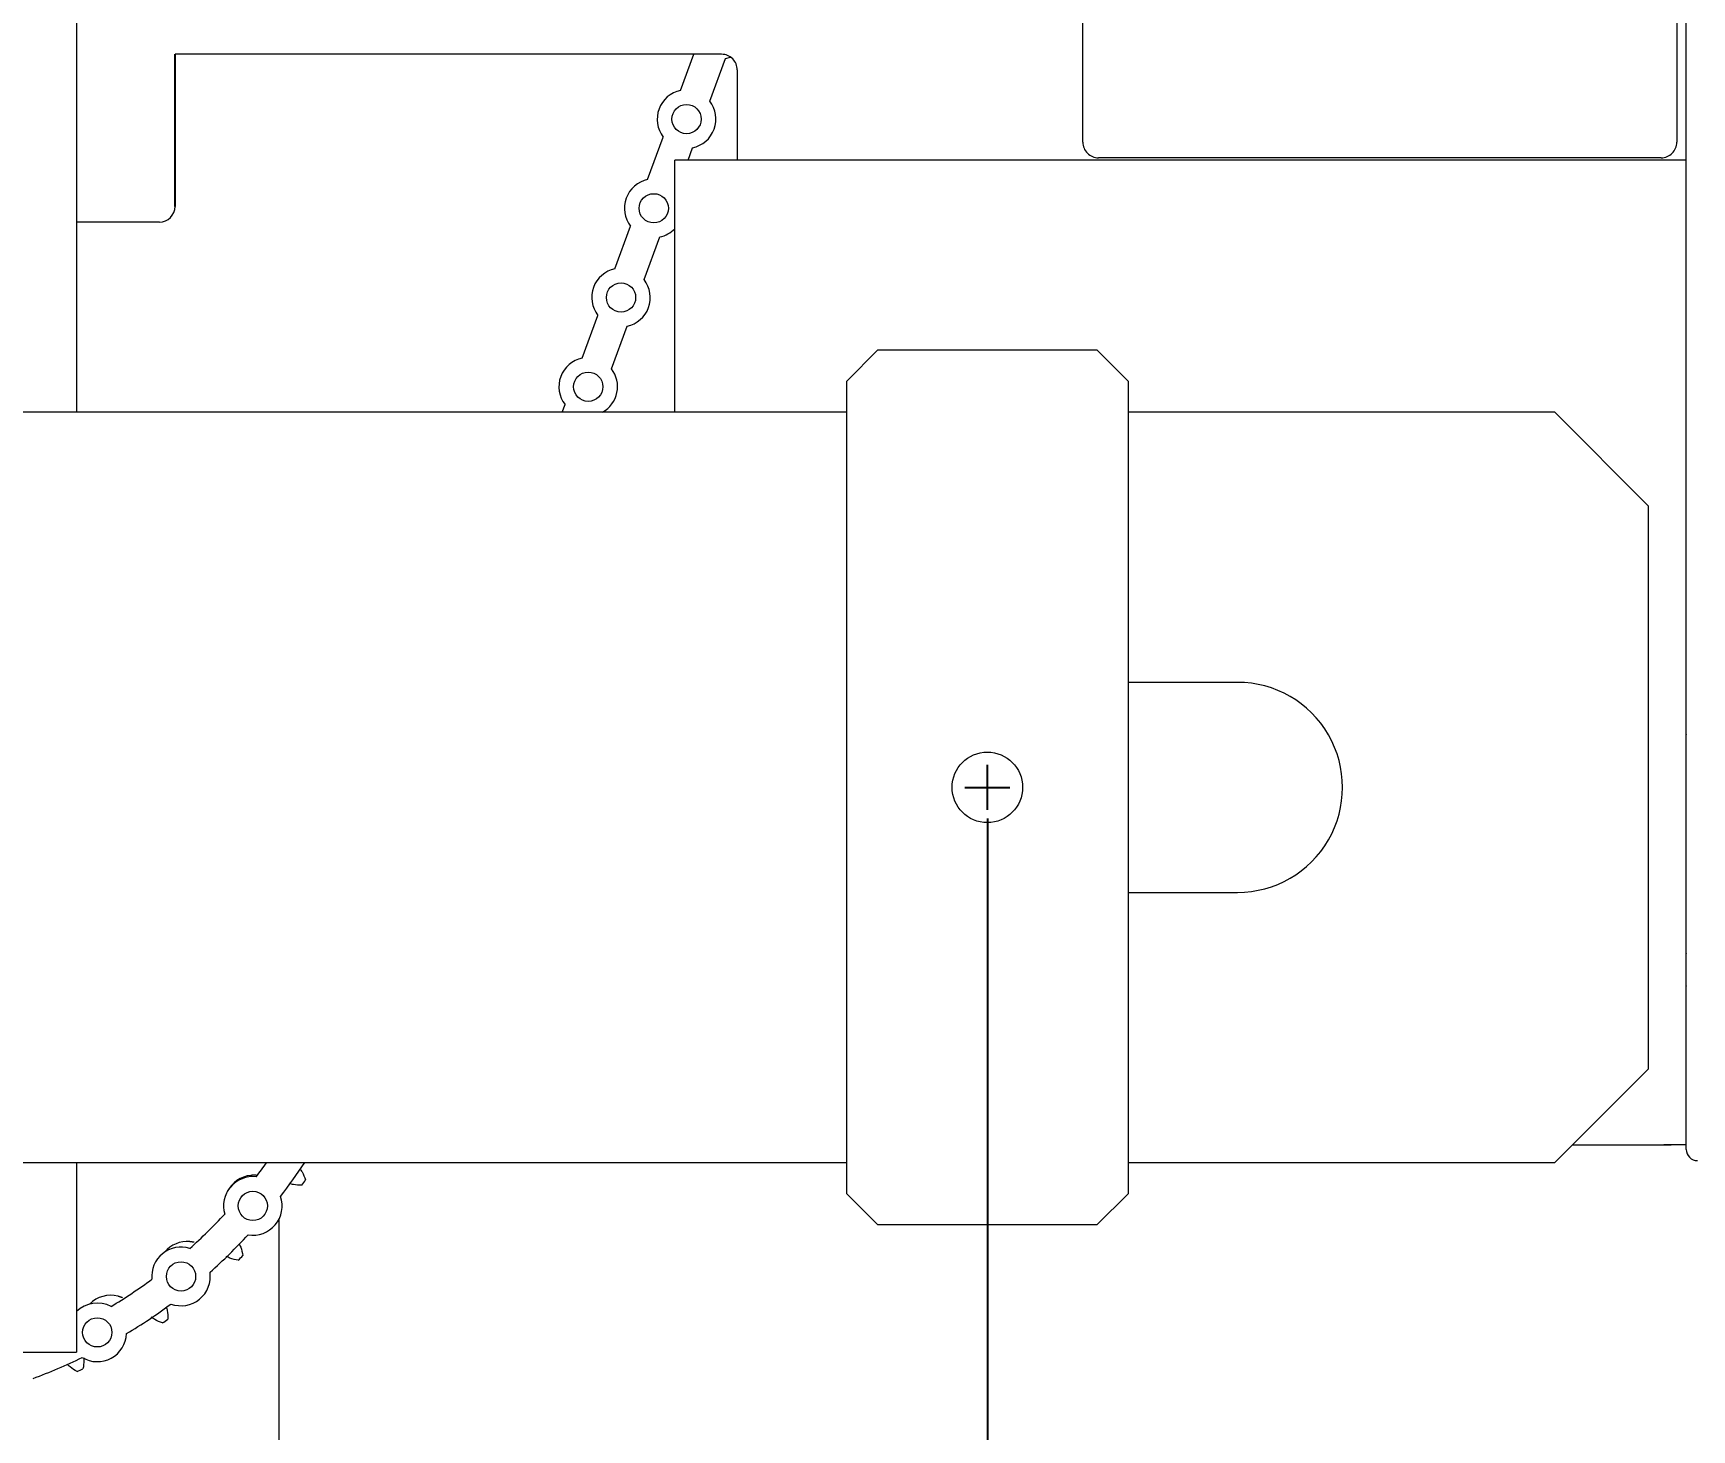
# Model space of a CAD drawing. Header units: inches. Extents: x 1.7 to 10.3, y 7.3 to 20.8.
# Drawn here: x 5.061 to 8.377, y 11.095 to 13.888 of the extents above; entities that cross this region are included whole.
import ezdxf

# ---------------------------------------------------------------- set-up
doc = ezdxf.new("R2010")
doc.units = ezdxf.units.IN
doc.header["$MEASUREMENT"] = 0
doc.header["$PDSIZE"] = -1
doc.layers.add('DIM', color=1, linetype='Continuous')
doc.styles.add('SLDTEXTSTYLE0', font='ARIAL.TTF', dxfattribs={"width": 0.7})
doc.dimstyles.new('SLDDIMSTYLE0', dxfattribs={"dimtxt": 0.125, "dimasz": 0.15, "dimexe": 0, "dimexo": 0.0625, "dimgap": 0.03125, "dimtad": 0, "dimtih": 1, "dimtoh": 1, "dimdec": 3, "dimlfac": 4, "dimrnd": 1e-09, "dimzin": 12, "dimdsep": 46, "dimtxsty": 'SLDTEXTSTYLE0', "dimsah": 1, "dimcen": 0.09, "dimadec": 0, "dimazin": 0, "dimtfac": 1, "dimtdec": 3, "dimtofl": 0, "dimtmove": 0, "dimatfit": 3, "dimfxl": 0, "dimtolj": 1, "dimtzin": 12, "dimarcsym": 0})

# ---------------------------------------------------------------- blocks, each defined once
blk = doc.blocks.new('*D7')
at = {"color": 0, "linetype": 'ByBlock', "lineweight": -2}
for p, q in [((6.9683, 12.317), (6.9683, 8.2897)), ((4.6778, 12.1737), (4.6778, 8.2897)), ((4.8278, 8.2897), (5.6272, 8.2897)), ((6.8183, 8.2897), (6.0189, 8.2897))]:
    blk.add_line(p, q, dxfattribs=at)
at = {"color": 0, "linetype": 'ByBlock'}
for points in [[(4.6778, 8.2897), (4.8278, 8.2647), (4.8278, 8.3147)], [(6.9683, 8.2897), (6.8183, 8.2647), (6.8183, 8.3147)]]:
    blk.add_solid(points, dxfattribs=at)
at = {"layer": 'DEFPOINTS', "color": 0, "linetype": 'ByBlock'}
for p in [(6.9683, 12.3795), (4.6778, 12.2362)]:
    blk.add_point(p, dxfattribs=at)
at = {"color": 0, "linetype": 'ByBlock', "insert": (5.823, 8.2897), "char_height": 0.125, "attachment_point": 5, "style": 'SLDTEXTSTYLE0'}
blk.add_mtext('9 3/16', dxfattribs=at)
blk = doc.blocks.new('*D9')
at = {"color": 0, "linetype": 'ByBlock', "lineweight": -2}
for p, q in [((6.6289, 19.4098), (1.8958, 19.4098)), ((1.8958, 19.2598), (1.8958, 15.9188)), ((1.8958, 12.3862), (1.8958, 15.7271)), ((4.6153, 12.2362), (1.8958, 12.2362))]:
    blk.add_line(p, q, dxfattribs=at)
at = {"color": 0, "linetype": 'ByBlock'}
for points in [[(1.8958, 19.4098), (1.9208, 19.2598), (1.8708, 19.2598)], [(1.8958, 12.2362), (1.9208, 12.3862), (1.8708, 12.3862)]]:
    blk.add_solid(points, dxfattribs=at)
at = {"layer": 'DEFPOINTS', "color": 0, "linetype": 'ByBlock'}
for p in [(6.6914, 19.4098), (4.6778, 12.2362)]:
    blk.add_point(p, dxfattribs=at)
at = {"color": 0, "linetype": 'ByBlock', "insert": (1.8958, 15.823), "char_height": 0.125, "attachment_point": 5, "style": 'SLDTEXTSTYLE0'}
blk.add_mtext('28 11/16', dxfattribs=at)
blk = doc.blocks.new('*D10')
at = {"color": 0, "linetype": 'ByBlock', "lineweight": -2}
for p, q in [((7.3289, 19.4098), (10.1426, 19.4098)), ((10.1426, 19.2598), (10.1426, 15.5882)), ((10.1426, 11.7248), (10.1426, 15.3964)), ((9.0885, 11.5748), (10.1426, 11.5748))]:
    blk.add_line(p, q, dxfattribs=at)
at = {"color": 0, "linetype": 'ByBlock'}
for points in [[(10.1426, 19.4098), (10.1676, 19.2598), (10.1176, 19.2598)], [(10.1426, 11.5748), (10.1676, 11.7248), (10.1176, 11.7248)]]:
    blk.add_solid(points, dxfattribs=at)
at = {"layer": 'DEFPOINTS', "color": 0, "linetype": 'ByBlock'}
for p in [(7.2664, 19.4098), (9.026, 11.5748)]:
    blk.add_point(p, dxfattribs=at)
at = {"color": 0, "linetype": 'ByBlock', "insert": (10.1426, 15.4923), "char_height": 0.125, "attachment_point": 5, "style": 'SLDTEXTSTYLE0'}
blk.add_mtext('31 5/16', dxfattribs=at)

msp = doc.modelspace()

# ---------------------------------------------------------------- linework, layer by layer
at = {"color": 7, "linetype": 'Continuous', "lineweight": 15}
for p, q in [((5.147524, 17.697412), (5.147524, 13.129502)), ((8.365331, 11.655703), (8.365331, 14.707362)), ((8.346581, 14.660952), (8.346581, 13.669502)), ((7.159081, 13.669502), (7.159081, 14.121948)), ((6.437023, 13.845251), (5.344273, 13.845251)), ((6.437023, 13.845251), (5.344273, 13.845251)), ((6.354626, 13.773003), (6.381153, 13.845251)), ((6.413297, 13.75146), (6.444591, 13.836695)), ((6.444591, 13.836695), (6.454648, 13.839807)), ((6.289138, 13.594646), (6.320433, 13.679879)), ((8.365331, 13.633251), (6.343273, 13.633251)), ((6.343273, 13.588252), (6.343273, 13.633251)), ((6.369893, 13.633251), (6.379104, 13.658336)), ((8.315331, 13.638252), (7.190331, 13.638252)), ((6.343273, 13.129502), (6.343273, 13.588252)), ((8.365274, 12.72825), (8.365274, 13.588252)), ((5.313023, 13.509876), (5.147524, 13.509876)), ((5.313023, 13.509876), (5.147524, 13.509876)), ((6.223651, 13.416288), (6.254945, 13.501522)), ((6.282321, 13.394745), (6.313616, 13.47998)), ((6.158163, 13.237931), (6.189458, 13.323164)), ((6.216834, 13.216389), (6.248128, 13.301621)), ((6.749523, 13.254501), (6.687024, 13.192)), ((6.749523, 13.254501), (7.187023, 13.254501)), ((7.249524, 13.192), (7.187023, 13.254501)), ((6.687024, 12.646935), (6.687024, 13.192)), ((7.249524, 13.192), (7.249524, 12.646935)), ((6.118351, 13.129502), (6.12397, 13.144807)), ((6.687024, 13.129502), (3.512773, 13.129502)), ((8.102774, 13.129502), (7.249524, 13.129502)), ((8.290274, 12.942001), (8.102774, 13.129502)), ((8.290274, 11.817001), (8.290274, 12.942001)), ((6.687024, 12.642436), (6.687024, 12.646935)), ((6.687024, 12.622436), (6.687024, 12.642436)), ((7.249524, 12.646935), (7.249524, 12.642436)), ((7.249524, 12.642436), (7.249524, 12.622436)), ((6.687024, 12.13131), (6.687024, 12.622436)), ((7.249524, 12.622436), (7.249524, 12.13131)), ((8.365274, 11.664503), (8.365274, 12.603252)), ((7.468273, 12.589501), (7.249524, 12.589501)), ((7.249524, 12.169502), (7.468273, 12.169502)), ((6.687024, 12.11131), (6.687024, 12.13131)), ((6.687024, 12.106811), (6.687024, 12.11131)), ((6.687024, 11.567002), (6.687024, 12.106811)), ((7.249524, 12.13131), (7.249524, 12.11131)), ((7.249524, 12.11131), (7.249524, 12.106811)), ((7.249524, 12.106811), (7.249524, 11.567002)), ((8.102774, 11.629502), (8.290274, 11.817001)), ((8.137772, 11.6645), (8.335273, 11.6645)), ((8.365274, 11.664503), (8.320273, 11.664503)), ((8.335273, 11.664503), (8.335273, 11.6645)), ((3.512773, 11.629502), (6.687024, 11.629502)), ((5.147524, 11.629502), (5.147524, 11.249915)), ((7.249524, 11.629502), (8.102774, 11.629502)), ((6.687024, 11.567002), (6.749523, 11.504502)), ((7.187023, 11.504502), (7.249524, 11.567002)), ((5.552773, 9.829914), (5.552773, 11.5173)), ((7.187023, 11.504502), (6.749523, 11.504502)), ((4.968873, 11.249915), (5.076423, 11.249915)), ((5.076423, 11.249915), (5.147524, 11.249915))]:
    msp.add_line(p, q, dxfattribs=at)
msp.add_line((5.344273, 13.541126), (5.344273, 13.845251))
at = {"color": 7, "linetype": 'Continuous', "lineweight": 15, "flags": 128}
for points in [[(8.365331, 12.484876), (8.365283, 12.484388), (8.365274, 12.484341)], [(8.365274, 12.420163), (8.365283, 12.420113), (8.365331, 12.419628)], [(8.365331, 12.047378), (8.365283, 12.04689), (8.365274, 12.04684)], [(8.365274, 11.982662), (8.365283, 11.982615), (8.365331, 11.982127)]]:
    msp.add_lwpolyline(points, dxfattribs=at)
at = {"color": 7, "linetype": 'Continuous', "lineweight": 15}
for centre, radius in [((6.366865, 13.715671), 0.02925), ((6.301377, 13.537312), 0.02925), ((6.23589, 13.358956), 0.02925), ((6.170402, 13.180597), 0.02925), ((6.968274, 12.3795), 0.0705), ((5.499876, 11.542573), 0.02925), ((5.356273, 11.401592), 0.02925), ((5.188922, 11.289826), 0.02925)]:
    msp.add_circle(centre, radius, dxfattribs=at)
for centre, radius, start, end in [((6.437025, 13.814002), 0.031249, 359.99693, 90.00307), ((6.437025, 13.814002), 0.031249, 359.99693, 90.00307), ((6.366865, 13.715669), 0.058625, 102.05036, 217.625625), ((6.366864, 13.71567), 0.058625, 282.05036, 37.625625), ((7.190329, 13.6695), 0.031249, 179.99693, 270.00307), ((8.315333, 13.6695), 0.031249, 269.99693, 0.00307), ((6.301379, 13.537312), 0.058626, 102.051792, 217.624192), ((5.313021, 13.541129), 0.031253, 270.004275, 359.995725), ((5.313021, 13.541129), 0.031253, 270.004275, 359.995725), ((6.301396, 13.537279), 0.058588, 282.039175, 315.624868), ((6.235888, 13.358955), 0.058624, 102.04841, 217.627575), ((6.235889, 13.358955), 0.058625, 282.05036, 37.625625), ((6.1704, 13.180599), 0.058624, 102.04841, 217.627575), ((6.170402, 13.180598), 0.058625, 299.358023, 37.625706), ((7.468274, 12.379501), 0.21, 269.99968, 90.00032), ((8.387782, 11.655704), 0.022451, 180.002874, 269.997126), ((4.67354, 12.239415), 1.049696, 322.528025, 324.47648), ((4.676931, 12.236893), 1.10797, 322.447748, 326.756289), ((5.499875, 11.542574), 0.058624, 83.381327, 196.296552), ((5.501779, 11.544741), 0.059296, 95.684451, 153.519162), ((4.680047, 12.234524), 1.125014, 324.671301, 325.332786), ((5.499876, 11.542574), 0.058626, 260.740918, 18.93955), ((4.677579, 12.23651), 1.044723, 311.787939, 317.158225), ((4.67724, 12.236882), 1.107726, 311.711392, 317.232794), ((5.356272, 11.401591), 0.058625, 72.646883, 185.562725), ((5.369191, 11.412169), 0.059284, 85.678625, 139.686552), ((4.676433, 12.237403), 1.129641, 314.674271, 315.333049), ((5.356273, 11.401591), 0.058625, 250.004096, 8.205468), ((4.677371, 12.236968), 1.045211, 301.053101, 306.420752), ((5.188922, 11.289825), 0.058626, 61.912156, 134.922149), ((5.215602, 11.304617), 0.05929, 75.680051, 135.201022), ((4.677739, 12.236431), 1.107061, 300.97419, 306.498903), ((4.69414, 12.212902), 1.099375, 304.658272, 305.335098), ((5.18892, 11.289828), 0.058627, 239.271595, 357.468309), ((4.678084, 12.235712), 1.106264, 290.236799, 295.765451), ((4.695606, 12.197921), 1.085622, 294.657283, 295.342732)]:
    msp.add_arc(centre, radius, start, end, dxfattribs=at)
for points in [[(6.468274, 13.814001), (6.468274, 13.633251)], [(6.468274, 13.814001), (6.468274, 13.633251)], [(8.365331, 11.844752), (8.365274, 11.844752)], [(8.365274, 11.797252), (8.365331, 11.797252)], [(5.505224, 11.603936), (5.495906, 11.603746)], [(5.508211, 11.603542), (5.505224, 11.603936)], [(5.382868, 11.469856), (5.373658, 11.471285)], [(5.239089, 11.359059), (5.230266, 11.362065)]]:
    msp.add_open_spline(points, degree=1, dxfattribs=at)
for points, knots in [([(5.593794, 11.616964), (5.595321, 11.614876), (5.600303, 11.608061), (5.603275, 11.600116), (5.605337, 11.594606)], [0, 0, 0, 0, 0.30643214, 1, 1, 1, 1]), ([(5.597887, 11.583966), (5.59219, 11.584009), (5.58376, 11.584074), (5.575696, 11.586401), (5.573081, 11.587155)], [0, 0, 0, 0, 0.675792339, 1, 1, 1, 1]), ([(5.470656, 11.434098), (5.465054, 11.435134), (5.456689, 11.43668), (5.449082, 11.440408), (5.446569, 11.44164)], [0, 0, 0, 0, 0.669645139, 1, 1, 1, 1]), ([(5.472465, 11.467063), (5.473565, 11.464821), (5.477244, 11.457323), (5.47877, 11.449069), (5.47984, 11.443282)], [0, 0, 0, 0, 0.29898575, 1, 1, 1, 1]), ([(5.326955, 11.34031), (5.327603, 11.338057), (5.329871, 11.330177), (5.32993, 11.321935), (5.329972, 11.31605)], [0, 0, 0, 0, 0.28595365, 1, 1, 1, 1]), ([(5.319333, 11.308602), (5.313996, 11.310594), (5.306015, 11.313573), (5.299163, 11.318574), (5.296893, 11.320232)], [0, 0, 0, 0, 0.66868328, 1, 1, 1, 1]), ([(5.148516, 11.211287), (5.143605, 11.214173), (5.136308, 11.218463), (5.130464, 11.224537), (5.128554, 11.226523)], [0, 0, 0, 0, 0.67300194, 1, 1, 1, 1]), ([(5.161701, 11.239033), (5.161862, 11.237422), (5.162605, 11.229988), (5.161305, 11.222579), (5.160287, 11.216775)], [0, 0, 0, 0, 0.21682541, 1, 1, 1, 1])]:
    msp.add_open_spline(points, degree=3, knots=knots, dxfattribs=at)
at = {"layer": 'DIM'}
for p, q in [((6.968274, 12.3345), (6.968274, 12.4245)), ((6.923274, 12.3795), (7.013274, 12.3795))]:
    msp.add_line(p, q, dxfattribs=at)

# ---------------------------------------------------------------- dimensions: what is measured, and where the dimension line sits
for base, p1, p2, picture, middle in [((1.8958244854, 19.4097515621), (4.677773244, 12.2361640621), (6.6914464798, 19.4097515621), '*D9', (1.8958244854, 15.8229578121)), ((10.142575, 19.409752), (9.025977, 11.574849), (7.266419, 19.409752), '*D10', (10.142575, 15.4923))]:
    dim = msp.add_linear_dim(base=base, p1=p1, p2=p2, angle=90, dimstyle='SLDDIMSTYLE0', override={"dimdec": 4, "dimlunit": 5, "dimfrac": 2}, dxfattribs=at)
    dim.commit()
    dim.dimension.update_dxf_attribs({"geometry": picture, "text_midpoint": middle})
dim = msp.add_linear_dim(base=(6.968273, 8.289667), p1=(4.677773, 12.236164), p2=(6.968273, 12.379502), dimstyle='SLDDIMSTYLE0', override={"dimdec": 4, "dimlunit": 5, "dimfrac": 2}, dxfattribs=at)
dim.commit()
dim.dimension.update_dxf_attribs({"geometry": '*D7', "text_midpoint": (5.823023, 8.289667)})

doc.saveas('drawing.dxf')
